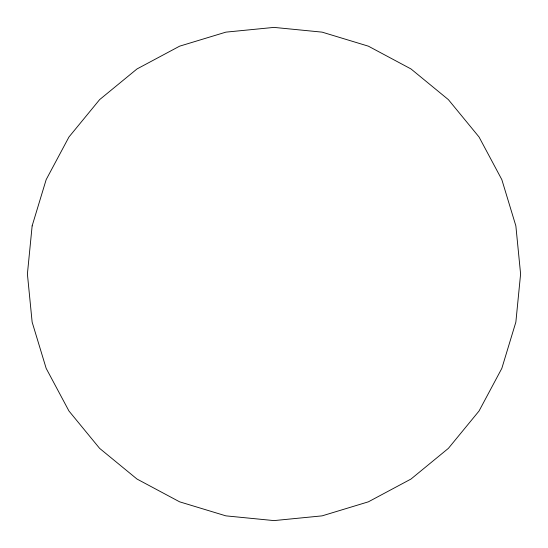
<?xml version="1.0" encoding="UTF-8"?>
<svg xmlns="http://www.w3.org/2000/svg" width="548" height="548" viewBox="0 0 548 548"><rect width="100%" height="100%" fill="white"/><g stroke="black" fill="none" stroke-linecap="round" stroke-linejoin="round"><path stroke-width="0.82" d="M32.14 225.892L27.4 274L32.14 322.108L46.169 368.372L68.959 411.007L99.626 448.374L136.993 479.041L179.628 501.831L225.892 515.86L274 520.6L322.108 515.86L368.372 501.831L411.007 479.041L448.374 448.374L479.041 411.007L501.831 368.372L515.86 322.108L520.6 274L515.86 225.892L501.831 179.628L479.041 136.993L448.374 99.626L411.007 68.959L368.372 46.169L322.108 32.14L274 27.4L225.892 32.14L179.628 46.169L136.993 68.959L99.626 99.626L68.959 136.993L46.169 179.628L32.14 225.892"/></g></svg>
